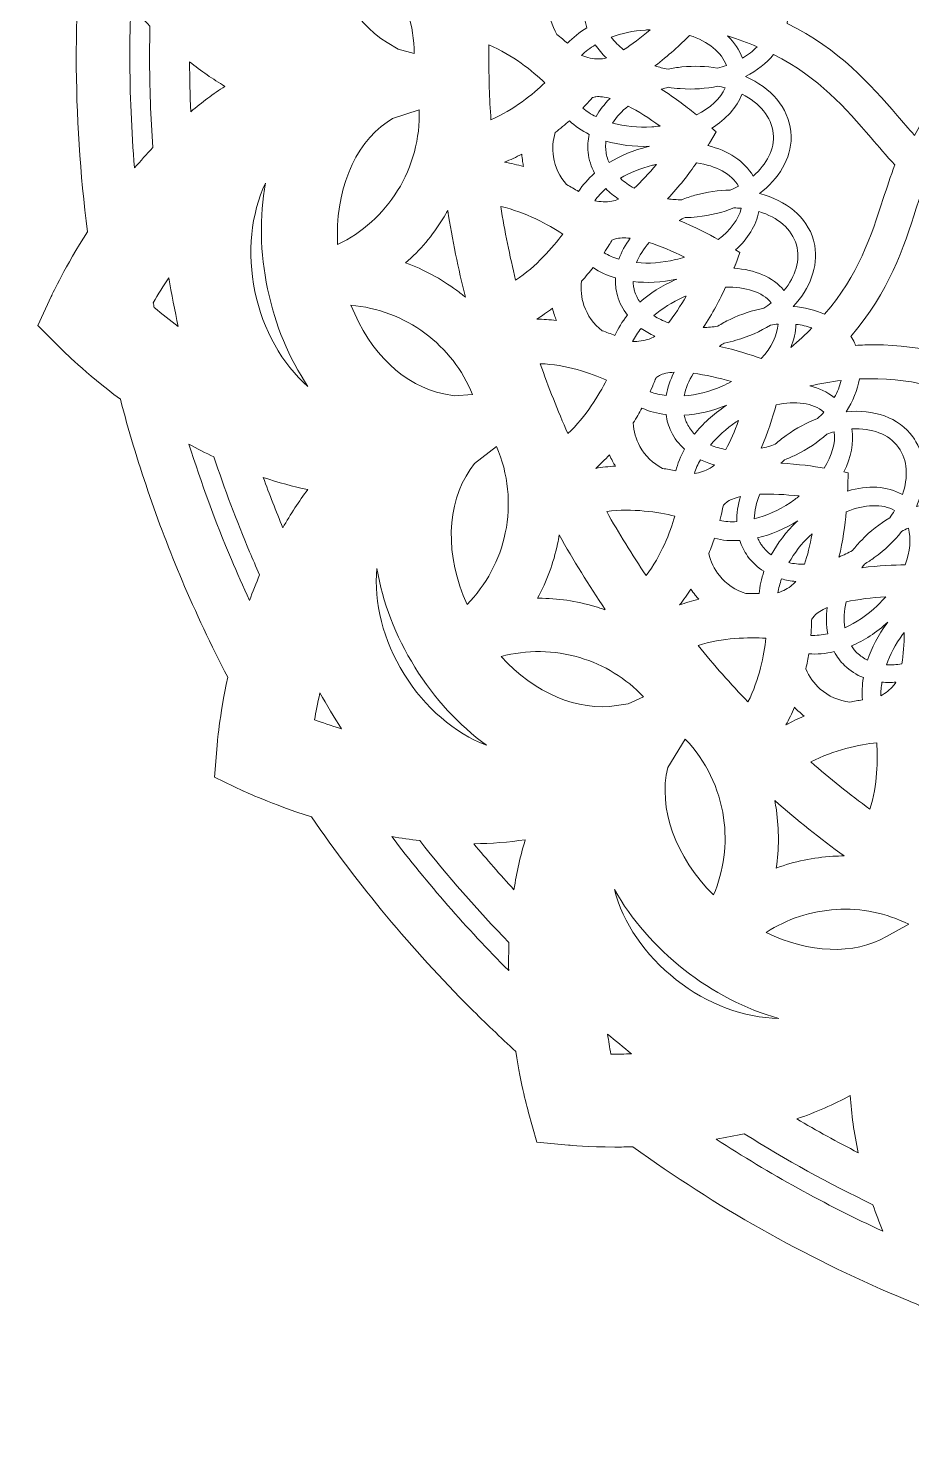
# Model space of a CAD drawing. Header units: millimetres. Extents: x 37 to 1687, y -819 to -120.
# Drawn here: x 72.2 to 171.6, y -807.9 to -647.8 of the extents above; entities that cross this region are included whole.
import ezdxf

# ---------------------------------------------------------------- set-up
doc = ezdxf.new("R2010")
doc.units = ezdxf.units.MM
doc.header["$MEASUREMENT"] = 0
doc.layers.add('Layer 7', color=7, linetype='Continuous')

msp = doc.modelspace()

# ---------------------------------------------------------------- linework, layer by layer
at = {"layer": 'Layer 7', "lineweight": 0}
for points, knots in [([(384.43, -671.96), (384.27, -671.6), (382.77, -668.35), (379.99, -664.11), (380.36, -659.77), (380.54, -655.36), (380.54, -650.99), (380.54, -644.39), (380.12, -637.76), (379.28, -631.27), (381.81, -627.33), (383.2, -624.32), (383.36, -623.99), (383.36, -623.99), (384.85, -620.71), (384.85, -620.71), (384.85, -620.71), (382.32, -618.15), (382.32, -618.15), (382.04, -617.87), (379.55, -615.38), (375.59, -612.41), (373.77, -605.49), (371.43, -598.63), (368.64, -592.02), (367.1, -588.4), (365.38, -584.73), (363.49, -581.11), (364.42, -576.83), (364.67, -573.77), (364.7, -573.43), (364.7, -573.43), (364.97, -569.86), (364.97, -569.86), (364.97, -569.86), (361.72, -568.31), (361.72, -568.31), (361.6, -568.25), (358.61, -566.84), (354.08, -565.4), (348.81, -557.73), (342.79, -550.49), (336.17, -543.86), (334.53, -542.23), (332.82, -540.59), (331.07, -539), (330.45, -534.98), (329.7, -532.34), (329.67, -532.22), (329.67, -532.22), (328.7, -528.79), (328.7, -528.79), (328.7, -528.79), (325.13, -528.44), (325.13, -528.44), (324.77, -528.41), (322.82, -528.24), (319.91, -528.24), (319.25, -528.24), (318.58, -528.25), (317.89, -528.26), (308.62, -521.54), (298.57, -515.86), (288.02, -511.4), (287.3, -511.1), (286.55, -510.79), (285.71, -510.45), (283.96, -507.37), (282.56, -505.43), (282.5, -505.35), (282.5, -505.35), (280.41, -502.48), (280.41, -502.48), (280.41, -502.48), (276.96, -503.35), (276.96, -503.35), (276.86, -503.37), (274.41, -503.99), (270.86, -505.33), (258.75, -501.86), (246.16, -499.91), (233.44, -499.55), (230.91, -497.43), (229.09, -496.19), (228.88, -496.05), (228.88, -496.05), (225.94, -494.07), (225.94, -494.07), (225.94, -494.07), (223, -496.05), (223, -496.05), (222.78, -496.2), (220.78, -497.56), (218.06, -499.88), (205.4, -500.79), (192.93, -503.27), (180.98, -507.27), (177.77, -506.08), (175.55, -505.51), (175.3, -505.44), (175.3, -505.44), (171.85, -504.57), (171.85, -504.57), (171.85, -504.57), (169.75, -507.45), (169.75, -507.45), (169.59, -507.68), (168.1, -509.77), (166.25, -513.08), (155.12, -518.15), (144.61, -524.58), (135.01, -532.2), (134.4, -532.18), (133.9, -532.18), (133.42, -532.18), (130.33, -532.18), (128.28, -532.38), (128.2, -532.38), (128.2, -532.38), (124.64, -532.74), (124.64, -532.74), (124.64, -532.74), (123.66, -536.16), (123.66, -536.16), (123.63, -536.29), (122.79, -539.27), (122.16, -543.63), (122.08, -543.7), (122, -543.78), (121.92, -543.86), (113.75, -552.04), (106.52, -561.12), (100.44, -570.86), (96.15, -572.25), (93.38, -573.57), (93.26, -573.62), (93.26, -573.62), (90.01, -575.17), (90.01, -575.17), (90.01, -575.17), (90.29, -578.74), (90.29, -578.74), (90.3, -578.89), (90.57, -582.33), (91.64, -587.11), (90.82, -588.88), (90.1, -590.49), (89.45, -592.02), (85.8, -600.66), (82.94, -609.67), (80.97, -618.79), (77.27, -621.61), (74.95, -623.93), (74.69, -624.19), (74.69, -624.19), (72.16, -626.75), (72.16, -626.75), (72.16, -626.75), (73.65, -630.03), (73.65, -630.03), (73.82, -630.39), (75.34, -633.66), (78.1, -637.87), (77.73, -642.21), (77.54, -646.63), (77.54, -650.99), (77.54, -657.59), (77.97, -664.22), (78.81, -670.72), (76.28, -674.66), (74.88, -677.66), (74.73, -677.99), (74.73, -677.99), (73.23, -681.27), (73.23, -681.27), (73.23, -681.27), (75.77, -683.83), (75.77, -683.83), (76.04, -684.11), (78.52, -686.59), (82.5, -689.58), (84.32, -696.5), (86.65, -703.35), (89.45, -709.96), (90.98, -713.59), (92.71, -717.25), (94.59, -720.87), (93.64, -725.3), (93.4, -728.42), (93.39, -728.55), (93.39, -728.55), (93.11, -732.13), (93.11, -732.13), (93.11, -732.13), (96.36, -733.67), (96.36, -733.67), (96.49, -733.73), (99.46, -735.14), (104.01, -736.58), (109.27, -744.25), (115.3, -751.5), (121.92, -758.12), (123.55, -759.75), (125.27, -761.39), (127.01, -762.99), (127.62, -766.89), (128.33, -769.47), (128.42, -769.76), (128.42, -769.76), (129.39, -773.19), (129.39, -773.19), (129.39, -773.19), (132.95, -773.54), (132.95, -773.54), (133.16, -773.56), (135.14, -773.75), (138.17, -773.75), (138.83, -773.75), (139.51, -773.74), (140.2, -773.72), (149.47, -780.45), (159.52, -786.12), (170.07, -790.58), (170.77, -790.88), (171.53, -791.19), (172.37, -791.53), (174.08, -794.53), (175.43, -796.42), (175.59, -796.63), (175.59, -796.63), (177.68, -799.51), (177.68, -799.51), (177.68, -799.51), (181.13, -798.64), (181.13, -798.64), (181.23, -798.61), (183.69, -797.98), (187.22, -796.65), (199.33, -800.13), (211.92, -802.07), (224.65, -802.43), (227.16, -804.54), (229, -805.79), (229.2, -805.93), (229.2, -805.93), (232.15, -807.91), (232.15, -807.91), (232.15, -807.91), (235.09, -805.93), (235.09, -805.93), (235.31, -805.78), (237.3, -804.42), (240.03, -802.1), (252.68, -801.2), (265.16, -798.71), (277.11, -794.71), (280.4, -795.93), (282.69, -796.51), (282.79, -796.54), (282.79, -796.54), (286.24, -797.41), (286.24, -797.41), (286.24, -797.41), (288.33, -794.54), (288.33, -794.54), (288.4, -794.44), (289.95, -792.29), (291.85, -788.9), (302.97, -783.83), (313.48, -777.4), (323.07, -769.79), (323.67, -769.8), (324.18, -769.81), (324.67, -769.81), (327.76, -769.81), (329.81, -769.61), (329.89, -769.6), (329.89, -769.6), (333.45, -769.25), (333.45, -769.25), (333.45, -769.25), (334.42, -765.82), (334.42, -765.82), (334.43, -765.79), (335.28, -762.8), (335.93, -758.36), (336.01, -758.28), (336.09, -758.2), (336.17, -758.12), (344.34, -749.95), (351.57, -740.86), (357.65, -731.12), (361.79, -729.78), (364.52, -728.51), (364.83, -728.36), (364.83, -728.36), (368.07, -726.82), (368.07, -726.82), (368.07, -726.82), (367.8, -723.25), (367.8, -723.25), (367.79, -723.1), (367.52, -719.64), (366.44, -714.88), (367.27, -713.11), (367.99, -711.5), (368.64, -709.96), (372.29, -701.32), (375.15, -692.32), (377.12, -683.19), (380.83, -680.37), (383.14, -678.05), (383.4, -677.8), (383.4, -677.8), (385.93, -675.23), (385.93, -675.23), (385.93, -675.23), (384.43, -671.96), (384.43, -671.96)], [0, 0, 0, 0, 1, 1, 1, 2, 2, 2, 3, 3, 3, 4, 4, 4, 5, 5, 5, 6, 6, 6, 7, 7, 7, 8, 8, 8, 9, 9, 9, 10, 10, 10, 11, 11, 11, 12, 12, 12, 13, 13, 13, 14, 14, 14, 15, 15, 15, 16, 16, 16, 17, 17, 17, 18, 18, 18, 19, 19, 19, 20, 20, 20, 21, 21, 21, 22, 22, 22, 23, 23, 23, 24, 24, 24, 25, 25, 25, 26, 26, 26, 27, 27, 27, 28, 28, 28, 29, 29, 29, 30, 30, 30, 31, 31, 31, 32, 32, 32, 33, 33, 33, 34, 34, 34, 35, 35, 35, 36, 36, 36, 37, 37, 37, 38, 38, 38, 39, 39, 39, 40, 40, 40, 41, 41, 41, 42, 42, 42, 43, 43, 43, 44, 44, 44, 45, 45, 45, 46, 46, 46, 47, 47, 47, 48, 48, 48, 49, 49, 49, 50, 50, 50, 51, 51, 51, 52, 52, 52, 53, 53, 53, 54, 54, 54, 55, 55, 55, 56, 56, 56, 57, 57, 57, 58, 58, 58, 59, 59, 59, 60, 60, 60, 61, 61, 61, 62, 62, 62, 63, 63, 63, 64, 64, 64, 65, 65, 65, 66, 66, 66, 67, 67, 67, 68, 68, 68, 69, 69, 69, 70, 70, 70, 71, 71, 71, 72, 72, 72, 73, 73, 73, 74, 74, 74, 75, 75, 75, 76, 76, 76, 77, 77, 77, 78, 78, 78, 79, 79, 79, 80, 80, 80, 81, 81, 81, 82, 82, 82, 83, 83, 83, 84, 84, 84, 85, 85, 85, 86, 86, 86, 87, 87, 87, 88, 88, 88, 89, 89, 89, 90, 90, 90, 91, 91, 91, 92, 92, 92, 93, 93, 93, 94, 94, 94, 95, 95, 95, 96, 96, 96, 97, 97, 97, 98, 98, 98, 99, 99, 99, 100, 100, 100, 101, 101, 101, 102, 102, 102, 103, 103, 103, 104, 104, 104, 105, 105, 105, 106, 106, 106, 106]), ([(181.65, -647.16), (182.12, -647.57), (182.58, -647.95), (183.05, -648.31), (182.55, -648.62), (182.05, -648.94), (181.55, -649.28), (176.53, -652.71), (173.74, -656.28), (171.9, -659.87), (171.23, -659.12), (170.57, -658.37), (169.94, -657.64), (166.87, -654.1), (163.49, -650.2), (157.55, -647.26), (157.56, -647.18), (157.57, -647.09), (157.58, -647), (157.6, -646.7), (157.6, -646.4), (157.58, -646.11), (163.86, -643.92), (167.69, -640.45), (171.17, -637.3), (171.85, -636.68), (172.55, -636.05), (173.27, -635.42), (174.68, -639.23), (177.03, -643.14), (181.65, -647.16)], [0, 0, 0, 0, 1, 1, 1, 2, 2, 2, 3, 3, 3, 4, 4, 4, 5, 5, 5, 6, 6, 6, 7, 7, 7, 8, 8, 8, 9, 9, 9, 10, 10, 10, 10]), ([(112.9, -641.86), (114.62, -644.45), (115.55, -647.55), (115.58, -650.67), (115.58, -650.67), (113.76, -650.16), (113.76, -650.16), (113.76, -650.16), (112.53, -649.43), (112.53, -649.43), (108.54, -647.04), (106.13, -641.98), (106.1, -636.04), (108.85, -637.3), (111.23, -639.33), (112.9, -641.86)], [0, 0, 0, 0, 1, 1, 1, 2, 2, 2, 3, 3, 3, 4, 4, 4, 5, 5, 5, 5]), ([(133.28, -641.49), (133.79, -642.17), (134.43, -642.79), (135.18, -643.35), (134.92, -643.97), (134.76, -644.63), (134.71, -645.31), (134.65, -646.15), (134.76, -646.97), (135.01, -647.75), (134.17, -648.26), (133.43, -648.85), (132.84, -649.5), (132.45, -649.16), (132.05, -648.83), (131.64, -648.51), (131.03, -647.51), (130.73, -646.37), (130.75, -645.2), (130.78, -644.28), (131.01, -643.37), (131.42, -642.56), (132.1, -642.2), (132.72, -641.84), (133.28, -641.49)], [0, 0, 0, 0, 1, 1, 1, 2, 2, 2, 3, 3, 3, 4, 4, 4, 5, 5, 5, 6, 6, 6, 7, 7, 7, 8, 8, 8, 8]), ([(84.1, -663.53), (83.75, -659.38), (83.57, -655.17), (83.57, -650.99), (83.57, -649.1), (83.61, -647.17), (83.69, -645.25), (84.39, -646.05), (85.11, -646.83), (85.83, -647.57), (85.81, -648.72), (85.79, -649.87), (85.79, -650.99), (85.79, -654.4), (85.91, -657.85), (86.15, -661.24), (85.46, -661.98), (84.78, -662.74), (84.1, -663.53)], [0, 0, 0, 0, 1, 1, 1, 2, 2, 2, 3, 3, 3, 4, 4, 4, 5, 5, 5, 6, 6, 6, 6]), ([(141.6, -648.01), (141.77, -647.99), (141.95, -647.99), (142.12, -647.98), (141.1, -648.87), (140.08, -649.65), (139.14, -650.23), (138.6, -649.8), (138.14, -649.32), (137.76, -648.82), (138.92, -648.38), (140.22, -648.09), (141.6, -648.01)], [0, 0, 0, 0, 1, 1, 1, 2, 2, 2, 3, 3, 3, 4, 4, 4, 4]), ([(130.29, -653.95), (128.95, -655.22), (126.78, -657), (124.21, -658.11), (124.05, -655.71), (123.97, -653.32), (123.97, -650.99), (123.97, -650.57), (123.97, -650.14), (123.98, -649.69), (126.64, -650.79), (128.9, -652.64), (130.29, -653.95)], [0, 0, 0, 0, 1, 1, 1, 2, 2, 2, 3, 3, 3, 4, 4, 4, 4]), ([(137.2, -651.15), (136.91, -651.23), (136.65, -651.27), (136.41, -651.27), (136.39, -651.27), (136.37, -651.27), (136.36, -651.27), (135.69, -651.26), (135.04, -651.12), (134.42, -650.86), (134.85, -650.44), (135.37, -650.04), (135.96, -649.68), (136.31, -650.2), (136.72, -650.69), (137.2, -651.15)], [0, 0, 0, 0, 1, 1, 1, 2, 2, 2, 3, 3, 3, 4, 4, 4, 5, 5, 5, 5]), ([(146.57, -648.61), (148.65, -649.31), (150.2, -650.53), (150.72, -652.01), (150.4, -652.12), (150.06, -652.21), (149.72, -652.3), (148.45, -652.08), (147.1, -652.03), (145.71, -652.17), (145.71, -652.17), (145.71, -652.17), (145.71, -652.17), (145.17, -652.23), (144.65, -652.31), (144.14, -652.42), (143.63, -652.32), (143.14, -652.2), (142.66, -652.05), (144.17, -650.93), (145.54, -649.65), (146.57, -648.61)], [0, 0, 0, 0, 1, 1, 1, 2, 2, 2, 3, 3, 3, 4, 4, 4, 5, 5, 5, 6, 6, 6, 7, 7, 7, 7]), ([(150.85, -648.68), (152.04, -649.05), (153.14, -649.45), (154.17, -649.89), (153.71, -650.37), (153.16, -650.81), (152.53, -651.18), (152.19, -650.25), (151.62, -649.41), (150.85, -648.68)], [0, 0, 0, 0, 1, 1, 1, 2, 2, 2, 3, 3, 3, 3]), ([(154.42, -666.42), (156.63, -664.76), (158, -662.49), (158, -660.09), (158, -659.88), (157.99, -659.67), (157.97, -659.45), (157.69, -656.75), (155.72, -654.51), (152.88, -653.24), (152.88, -653.24), (152.88, -653.24), (152.88, -653.24), (154.15, -652.59), (155.23, -651.75), (156.03, -650.76), (161.17, -653.37), (164.12, -656.8), (166.99, -660.15), (167.85, -661.14), (168.73, -662.17), (169.67, -663.18), (169.19, -664.47), (168.78, -665.75), (168.37, -666.99), (167, -671.23), (165.58, -675.58), (161.77, -680.01), (160.71, -679.52), (159.51, -679.22), (158.23, -679.13), (160.12, -677.11), (161.07, -674.64), (160.66, -672.28), (160.62, -672.07), (160.57, -671.86), (160.51, -671.65), (159.77, -669.04), (157.44, -667.18), (154.42, -666.42), (154.42, -666.42), (154.42, -666.42), (154.42, -666.42)], [0, 0, 0, 0, 1, 1, 1, 2, 2, 2, 3, 3, 3, 4, 4, 4, 5, 5, 5, 6, 6, 6, 7, 7, 7, 8, 8, 8, 9, 9, 9, 10, 10, 10, 11, 11, 11, 12, 12, 12, 13, 13, 13, 14, 14, 14, 14]), ([(94.26, -654.35), (92.97, -655.19), (91.69, -656.15), (90.43, -657.2), (90.35, -655.32), (90.3, -653.44), (90.29, -651.59), (91.6, -652.62), (92.93, -653.54), (94.26, -654.35)], [0, 0, 0, 0, 1, 1, 1, 2, 2, 2, 3, 3, 3, 3]), ([(144.18, -654.45), (144.62, -654.52), (145.07, -654.58), (145.52, -654.61), (147, -654.72), (148.43, -654.61), (149.76, -654.33), (150.04, -654.38), (150.32, -654.45), (150.59, -654.52), (150.06, -655.7), (148.9, -656.77), (147.36, -657.57), (146.4, -656.78), (144.98, -655.68), (143.37, -654.67), (143.63, -654.59), (143.91, -654.52), (144.18, -654.45)], [0, 0, 0, 0, 1, 1, 1, 2, 2, 2, 3, 3, 3, 4, 4, 4, 5, 5, 5, 6, 6, 6, 6]), ([(135.63, -655.61), (135.76, -655.58), (135.9, -655.55), (136.03, -655.53), (136.46, -655.46), (137.01, -655.54), (137.62, -655.72), (136.98, -656.35), (136.45, -657.04), (136.04, -657.76), (135.47, -657.48), (134.97, -657.15), (134.55, -656.79), (135.11, -656.2), (135.49, -655.78), (135.63, -655.61)], [0, 0, 0, 0, 1, 1, 1, 2, 2, 2, 3, 3, 3, 4, 4, 4, 5, 5, 5, 5]), ([(148.63, -661.02), (148.71, -660.9), (148.77, -660.8), (148.81, -660.73), (148.81, -660.73), (149.56, -659.48), (149.56, -659.48), (149.56, -659.48), (149.08, -659.05), (149.08, -659.05), (150.69, -658.04), (151.88, -656.72), (152.47, -655.23), (154.45, -656.22), (155.79, -657.79), (155.98, -659.65), (156.16, -661.41), (155.28, -663.12), (153.72, -664.45), (152.75, -662.77), (150.92, -661.57), (148.63, -661.02)], [0, 0, 0, 0, 1, 1, 1, 2, 2, 2, 3, 3, 3, 4, 4, 4, 5, 5, 5, 6, 6, 6, 7, 7, 7, 7]), ([(113.71, -666.09), (112.09, -668.7), (109.72, -670.83), (106.96, -672.16), (106.62, -666.3), (108.75, -660.96), (112.53, -658.37), (112.53, -658.37), (113.12, -657.97), (113.12, -657.97), (113.12, -657.97), (116.14, -656.99), (116.14, -656.99), (116.24, -660.18), (115.4, -663.38), (113.71, -666.09)], [0, 0, 0, 0, 1, 1, 1, 2, 2, 2, 3, 3, 3, 4, 4, 4, 5, 5, 5, 5]), ([(139.64, -656.57), (140.79, -657.15), (142.03, -657.94), (143.24, -658.82), (142.94, -658.86), (142.63, -658.89), (142.31, -658.91), (140.74, -659.01), (139.24, -658.85), (137.91, -658.48), (138.34, -657.78), (138.93, -657.14), (139.64, -656.57)], [0, 0, 0, 0, 1, 1, 1, 2, 2, 2, 3, 3, 3, 4, 4, 4, 4]), ([(131.44, -659.55), (132.03, -659.1), (132.56, -658.65), (133.04, -658.22), (133.67, -658.81), (134.42, -659.33), (135.27, -659.76), (135.13, -660.42), (135.09, -661.09), (135.15, -661.77), (135.24, -662.6), (135.49, -663.4), (135.88, -664.13), (135.15, -664.76), (134.54, -665.45), (134.07, -666.18), (133.63, -665.92), (133.18, -665.66), (132.72, -665.41), (131.93, -664.53), (131.42, -663.45), (131.24, -662.27), (131.1, -661.36), (131.17, -660.43), (131.44, -659.55)], [0, 0, 0, 0, 1, 1, 1, 2, 2, 2, 3, 3, 3, 4, 4, 4, 5, 5, 5, 6, 6, 6, 7, 7, 7, 8, 8, 8, 8]), ([(137.14, -661.56), (137.13, -661.41), (137.12, -661.26), (137.12, -661.11), (137.12, -660.91), (137.14, -660.71), (137.16, -660.51), (138.63, -660.95), (140.29, -661.17), (142.05, -661.09), (142, -661.11), (141.95, -661.12), (141.9, -661.13), (140.26, -661.53), (138.78, -662.15), (137.51, -662.94), (137.32, -662.5), (137.19, -662.04), (137.14, -661.56)], [0, 0, 0, 0, 1, 1, 1, 2, 2, 2, 3, 3, 3, 4, 4, 4, 5, 5, 5, 6, 6, 6, 6]), ([(127.89, -663.39), (127.17, -663.18), (126.46, -663.01), (125.75, -662.88), (126.4, -662.62), (127.04, -662.32), (127.69, -661.98), (127.71, -662.25), (127.74, -662.53), (127.78, -662.8), (127.81, -662.99), (127.84, -663.19), (127.89, -663.39)], [0, 0, 0, 0, 1, 1, 1, 2, 2, 2, 3, 3, 3, 4, 4, 4, 4]), ([(142.41, -663.23), (142.55, -663.2), (142.69, -663.17), (142.83, -663.14), (141.99, -664.17), (141.13, -665.09), (140.32, -665.81), (139.74, -665.49), (139.22, -665.12), (138.78, -664.7), (139.84, -664.07), (141.07, -663.56), (142.41, -663.23)], [0, 0, 0, 0, 1, 1, 1, 2, 2, 2, 3, 3, 3, 4, 4, 4, 4]), ([(152.08, -665.58), (151.78, -665.74), (151.47, -665.9), (151.15, -666.04), (149.86, -666.05), (148.52, -666.23), (147.17, -666.61), (147.17, -666.61), (147.17, -666.61), (147.17, -666.61), (146.66, -666.76), (146.16, -666.93), (145.68, -667.12), (145.14, -667.12), (144.61, -667.08), (144.1, -667.01), (145.38, -665.66), (146.51, -664.17), (147.36, -662.96), (149.54, -663.28), (151.3, -664.21), (152.08, -665.58)], [0, 0, 0, 0, 1, 1, 1, 2, 2, 2, 3, 3, 3, 4, 4, 4, 5, 5, 5, 6, 6, 6, 7, 7, 7, 7]), ([(97.65, -677.44), (96.74, -673.08), (97.2, -668.7), (98.85, -665.23), (98.15, -669.01), (98.22, -673.07), (99.07, -677.15), (99.92, -681.21), (101.47, -684.95), (103.62, -688.13), (100.72, -685.61), (98.55, -681.76), (97.65, -677.44)], [0, 0, 0, 0, 1, 1, 1, 2, 2, 2, 3, 3, 3, 4, 4, 4, 4]), ([(137.15, -665.86), (137.57, -666.29), (138.04, -666.68), (138.56, -667.04), (138.3, -667.16), (138.05, -667.24), (137.81, -667.28), (137.17, -667.38), (136.53, -667.35), (135.89, -667.22), (136.23, -666.75), (136.66, -666.29), (137.15, -665.86)], [0, 0, 0, 0, 1, 1, 1, 2, 2, 2, 3, 3, 3, 4, 4, 4, 4]), ([(183.99, -687.25), (183.04, -686.94), (182.1, -686.62), (181.18, -686.3), (177.31, -684.96), (172.93, -683.44), (167.36, -683.44), (166.66, -683.44), (165.96, -683.46), (165.26, -683.51), (165.22, -683.41), (165.18, -683.32), (165.14, -683.23), (165.02, -682.97), (164.88, -682.73), (164.72, -682.49), (169.06, -677.46), (170.64, -672.54), (172.08, -668.07), (172.36, -667.19), (172.65, -666.29), (172.96, -665.39), (176.08, -667.99), (180.07, -670.2), (186.09, -671.37), (186.7, -671.49), (187.29, -671.59), (187.87, -671.67), (187.59, -672.18), (187.32, -672.71), (187.06, -673.26), (184.43, -678.73), (183.79, -683.22), (183.99, -687.25)], [0, 0, 0, 0, 1, 1, 1, 2, 2, 2, 3, 3, 3, 4, 4, 4, 5, 5, 5, 6, 6, 6, 7, 7, 7, 8, 8, 8, 9, 9, 9, 10, 10, 10, 11, 11, 11, 11]), ([(118.81, -669.25), (119, -668.95), (119.18, -668.64), (119.35, -668.33), (119.87, -671.6), (120.53, -674.87), (121.33, -678.08), (121.01, -677.81), (120.69, -677.56), (120.35, -677.31), (118.58, -676), (116.65, -674.96), (114.61, -674.23), (116.24, -672.8), (117.65, -671.13), (118.81, -669.25)], [0, 0, 0, 0, 1, 1, 1, 2, 2, 2, 3, 3, 3, 4, 4, 4, 5, 5, 5, 5]), ([(125.31, -667.88), (128.14, -668.5), (130.69, -669.93), (132.29, -670.98), (131.18, -672.47), (129.34, -674.62), (126.99, -676.16), (126.32, -673.43), (125.76, -670.65), (125.31, -667.88)], [0, 0, 0, 0, 1, 1, 1, 2, 2, 2, 3, 3, 3, 3]), ([(146.07, -669.12), (146.51, -669.11), (146.96, -669.09), (147.42, -669.04), (148.89, -668.89), (150.28, -668.54), (151.54, -668.03), (151.83, -668.04), (152.11, -668.05), (152.39, -668.08), (152.09, -669.32), (151.15, -670.56), (149.8, -671.6), (148.74, -671), (147.15, -670.16), (145.38, -669.44), (145.61, -669.33), (145.84, -669.22), (146.07, -669.12)], [0, 0, 0, 0, 1, 1, 1, 2, 2, 2, 3, 3, 3, 4, 4, 4, 5, 5, 5, 6, 6, 6, 6]), ([(151.75, -672.77), (153.13, -671.5), (154.06, -670), (154.37, -668.45), (156.49, -669.08), (158.08, -670.39), (158.59, -672.2), (159.07, -673.9), (158.5, -675.73), (157.19, -677.32), (155.94, -675.83), (153.92, -674.97), (151.56, -674.83), (151.64, -674.64), (151.69, -674.5), (151.72, -674.43), (151.72, -674.43), (152.24, -673.07), (152.24, -673.07), (152.24, -673.07), (151.75, -672.77), (151.75, -672.77)], [0, 0, 0, 0, 1, 1, 1, 2, 2, 2, 3, 3, 3, 4, 4, 4, 5, 5, 5, 6, 6, 6, 7, 7, 7, 7]), ([(137.83, -671.68), (137.97, -671.62), (138.1, -671.57), (138.22, -671.53), (138.66, -671.39), (139.22, -671.37), (139.88, -671.45), (139.33, -672.2), (138.9, -672.99), (138.62, -673.81), (138, -673.62), (137.43, -673.38), (136.94, -673.08), (137.42, -672.38), (137.73, -671.87), (137.83, -671.68)], [0, 0, 0, 0, 1, 1, 1, 2, 2, 2, 3, 3, 3, 4, 4, 4, 5, 5, 5, 5]), ([(142.02, -671.94), (143.26, -672.33), (144.64, -672.9), (146, -673.57), (145.68, -673.67), (145.34, -673.77), (145, -673.85), (143.47, -674.22), (141.96, -674.32), (140.59, -674.19), (140.9, -673.41), (141.38, -672.64), (142.02, -671.94)], [0, 0, 0, 0, 1, 1, 1, 2, 2, 2, 3, 3, 3, 4, 4, 4, 4]), ([(136.73, -681.86), (135.77, -681.13), (135.07, -680.14), (134.68, -679), (134.38, -678.12), (134.29, -677.19), (134.41, -676.29), (134.89, -675.75), (135.32, -675.24), (135.71, -674.75), (136.44, -675.24), (137.28, -675.63), (138.22, -675.91), (138.19, -676.57), (138.26, -677.24), (138.45, -677.89), (138.68, -678.71), (139.07, -679.45), (139.58, -680.1), (138.98, -680.84), (138.51, -681.61), (138.17, -682.39), (137.69, -682.2), (137.21, -682.03), (136.73, -681.86)], [0, 0, 0, 0, 1, 1, 1, 2, 2, 2, 3, 3, 3, 4, 4, 4, 5, 5, 5, 6, 6, 6, 7, 7, 7, 8, 8, 8, 8]), ([(86.31, -679.25), (86.27, -679.07), (86.24, -678.89), (86.2, -678.71), (86.76, -677.76), (87.34, -676.81), (87.94, -675.89), (88.26, -677.72), (88.62, -679.56), (89.02, -681.39), (88.09, -680.7), (87.19, -679.98), (86.31, -679.25)], [0, 0, 0, 0, 1, 1, 1, 2, 2, 2, 3, 3, 3, 4, 4, 4, 4]), ([(140.37, -677.35), (140.33, -677.2), (140.3, -677.05), (140.27, -676.91), (140.24, -676.71), (140.22, -676.51), (140.21, -676.32), (141.73, -676.5), (143.4, -676.42), (145.12, -676.05), (145.08, -676.07), (145.03, -676.09), (144.98, -676.11), (143.44, -676.79), (142.09, -677.66), (140.98, -678.65), (140.71, -678.25), (140.51, -677.81), (140.37, -677.35)], [0, 0, 0, 0, 1, 1, 1, 2, 2, 2, 3, 3, 3, 4, 4, 4, 5, 5, 5, 6, 6, 6, 6]), ([(151.13, -680.58), (151.13, -680.58), (151.13, -680.58), (151.13, -680.58), (150.64, -680.81), (150.18, -681.07), (149.74, -681.34), (149.19, -681.43), (148.64, -681.49), (148.11, -681.51), (149.14, -679.96), (150, -678.3), (150.63, -676.97), (152.85, -676.89), (154.76, -677.5), (155.77, -678.71), (155.51, -678.93), (155.23, -679.13), (154.94, -679.32), (153.68, -679.56), (152.39, -679.97), (151.13, -680.58)], [0, 0, 0, 0, 1, 1, 1, 2, 2, 2, 3, 3, 3, 4, 4, 4, 5, 5, 5, 6, 6, 6, 7, 7, 7, 7]), ([(145.85, -678.09), (145.96, -678.04), (146.08, -678), (146.19, -677.95), (145.54, -679.09), (144.87, -680.13), (144.19, -680.96), (143.59, -680.75), (143.03, -680.48), (142.54, -680.16), (143.47, -679.36), (144.59, -678.65), (145.85, -678.09)], [0, 0, 0, 0, 1, 1, 1, 2, 2, 2, 3, 3, 3, 4, 4, 4, 4]), ([(116.78, -682.13), (119.19, -683.92), (121.03, -686.29), (122.14, -689.04), (122.14, -689.04), (120.09, -689.19), (120.09, -689.19), (120.09, -689.19), (118.92, -688.97), (118.92, -688.97), (114.5, -688.12), (110.56, -684.34), (108.46, -678.99), (111.45, -679.25), (114.37, -680.34), (116.78, -682.13)], [0, 0, 0, 0, 1, 1, 1, 2, 2, 2, 3, 3, 3, 4, 4, 4, 5, 5, 5, 5]), ([(131.13, -679.33), (131.2, -679.6), (131.28, -679.86), (131.36, -680.12), (131.43, -680.31), (131.5, -680.51), (131.58, -680.7), (130.83, -680.61), (130.09, -680.57), (129.37, -680.56), (129.96, -680.19), (130.55, -679.78), (131.13, -679.33)], [0, 0, 0, 0, 1, 1, 1, 2, 2, 2, 3, 3, 3, 4, 4, 4, 4]), ([(141.13, -681.59), (141.6, -681.92), (142.11, -682.21), (142.65, -682.46), (142.44, -682.61), (142.23, -682.72), (142.02, -682.79), (142.02, -682.79), (142.02, -682.79), (142.02, -682.79), (141.42, -682.99), (140.8, -683.08), (140.16, -683.07), (140.41, -682.57), (140.74, -682.07), (141.13, -681.59)], [0, 0, 0, 0, 1, 1, 1, 2, 2, 2, 3, 3, 3, 4, 4, 4, 5, 5, 5, 5]), ([(149.92, -683.62), (150.1, -683.49), (150.29, -683.36), (150.48, -683.24), (150.91, -683.16), (151.35, -683.05), (151.79, -682.93), (153.22, -682.53), (154.52, -681.94), (155.67, -681.22), (155.96, -681.17), (156.25, -681.14), (156.53, -681.11), (156.44, -682.37), (155.76, -683.74), (154.64, -684.99), (153.51, -684.58), (151.79, -684.03), (149.92, -683.62)], [0, 0, 0, 0, 1, 1, 1, 2, 2, 2, 3, 3, 3, 4, 4, 4, 5, 5, 5, 6, 6, 6, 6]), ([(158.54, -681.14), (159.18, -681.21), (159.78, -681.35), (160.34, -681.55), (159.62, -682.28), (158.82, -683.02), (157.95, -683.75), (158.31, -682.89), (158.52, -682.01), (158.54, -681.14)], [0, 0, 0, 0, 1, 1, 1, 2, 2, 2, 3, 3, 3, 3]), ([(137.22, -687.41), (136.38, -689.07), (134.93, -691.52), (132.87, -693.44), (131.73, -690.86), (130.69, -688.22), (129.76, -685.57), (132.67, -685.67), (135.45, -686.64), (137.22, -687.41)], [0, 0, 0, 0, 1, 1, 1, 2, 2, 2, 3, 3, 3, 3]), ([(142.13, -688.72), (142.5, -687.91), (142.72, -687.34), (142.8, -687.13), (142.93, -687.05), (143.05, -686.97), (143.17, -686.91), (143.57, -686.68), (144.14, -686.57), (144.82, -686.54), (144.39, -687.4), (144.09, -688.28), (143.95, -689.16), (143.29, -689.08), (142.68, -688.94), (142.13, -688.72)], [0, 0, 0, 0, 1, 1, 1, 2, 2, 2, 3, 3, 3, 4, 4, 4, 5, 5, 5, 5]), ([(151.29, -687.59), (150.95, -687.77), (150.61, -687.94), (150.25, -688.1), (148.81, -688.73), (147.33, -689.09), (145.95, -689.2), (146.12, -688.35), (146.49, -687.48), (147.01, -686.65), (148.33, -686.83), (149.81, -687.16), (151.29, -687.59)], [0, 0, 0, 0, 1, 1, 1, 2, 2, 2, 3, 3, 3, 4, 4, 4, 4]), ([(162.85, -689.39), (162.08, -688.75), (161.14, -688.31), (160.09, -688.07), (161.33, -687.79), (162.51, -687.59), (163.63, -687.46), (163.47, -688.1), (163.21, -688.75), (162.85, -689.39)], [0, 0, 0, 0, 1, 1, 1, 2, 2, 2, 3, 3, 3, 3]), ([(172.05, -694.36), (171.95, -694.17), (171.83, -693.99), (171.7, -693.82), (170.11, -691.61), (167.28, -690.67), (164.19, -690.99), (164.19, -690.99), (164.19, -690.99), (164.19, -690.99), (164.96, -689.8), (165.47, -688.54), (165.68, -687.29), (171.36, -687.01), (175.6, -688.5), (179.73, -689.95), (180.97, -690.38), (182.24, -690.83), (183.57, -691.23), (183.8, -692.59), (184.08, -693.91), (184.35, -695.18), (185.28, -699.54), (186.22, -704), (185.14, -709.74), (184.02, -709.85), (182.88, -710.19), (181.77, -710.73), (182.4, -708.03), (181.99, -705.42), (180.44, -703.58), (180.31, -703.42), (180.16, -703.26), (180.01, -703.11), (178.06, -701.22), (175.11, -700.78), (172.11, -701.63), (173.2, -699.08), (173.25, -696.44), (172.05, -694.36)], [0, 0, 0, 0, 1, 1, 1, 2, 2, 2, 3, 3, 3, 4, 4, 4, 5, 5, 5, 6, 6, 6, 7, 7, 7, 8, 8, 8, 9, 9, 9, 10, 10, 10, 11, 11, 11, 12, 12, 12, 13, 13, 13, 13]), ([(157.45, -693.65), (157.45, -693.65), (157.45, -693.65), (157.45, -693.65), (157.01, -693.96), (156.6, -694.29), (156.21, -694.64), (155.68, -694.83), (155.14, -694.98), (154.61, -695.09), (155.36, -693.4), (155.92, -691.63), (156.31, -690.2), (158.49, -689.73), (160.48, -689.99), (161.69, -691.01), (161.47, -691.26), (161.23, -691.51), (160.98, -691.75), (159.78, -692.2), (158.58, -692.83), (157.45, -693.65)], [0, 0, 0, 0, 1, 1, 1, 2, 2, 2, 3, 3, 3, 4, 4, 4, 5, 5, 5, 6, 6, 6, 7, 7, 7, 7]), ([(141.21, -690.57), (142.02, -690.94), (142.94, -691.19), (143.92, -691.3), (144.01, -691.96), (144.2, -692.59), (144.49, -693.2), (144.86, -693.97), (145.37, -694.63), (146, -695.19), (145.55, -696), (145.22, -696.82), (145.02, -697.63), (144.53, -697.53), (144.03, -697.44), (143.53, -697.36), (142.44, -696.81), (141.56, -695.95), (140.97, -694.88), (140.53, -694.06), (140.28, -693.16), (140.23, -692.24), (140.6, -691.66), (140.92, -691.1), (141.21, -690.57)], [0, 0, 0, 0, 1, 1, 1, 2, 2, 2, 3, 3, 3, 4, 4, 4, 5, 5, 5, 6, 6, 6, 7, 7, 7, 8, 8, 8, 8]), ([(146.29, -692.33), (146.23, -692.19), (146.17, -692.05), (146.12, -691.91), (146.05, -691.73), (146, -691.55), (145.96, -691.36), (147.49, -691.27), (149.12, -690.91), (150.75, -690.24), (150.71, -690.27), (150.66, -690.29), (150.62, -690.32), (149.22, -691.26), (148.04, -692.35), (147.12, -693.51), (146.79, -693.17), (146.51, -692.77), (146.29, -692.33)], [0, 0, 0, 0, 1, 1, 1, 2, 2, 2, 3, 3, 3, 4, 4, 4, 5, 5, 5, 6, 6, 6, 6]), ([(148.92, -694.73), (149.71, -693.78), (150.68, -692.89), (151.82, -692.13), (151.91, -692.07), (152, -692.02), (152.08, -691.97), (151.65, -693.18), (151.16, -694.31), (150.65, -695.22), (150.03, -695.12), (149.45, -694.95), (148.92, -694.73)], [0, 0, 0, 0, 1, 1, 1, 2, 2, 2, 3, 3, 3, 4, 4, 4, 4]), ([(163.93, -697.75), (164.75, -696.12), (165.08, -694.44), (164.84, -692.92), (167.05, -692.79), (168.99, -693.47), (170.08, -694.99), (171.12, -696.43), (171.21, -698.35), (170.52, -700.3), (168.82, -699.33), (166.63, -699.22), (164.36, -699.9), (164.37, -699.64), (164.38, -699.43), (164.38, -699.29), (164.38, -699.29), (164.4, -697.84), (164.4, -697.84), (164.4, -697.84), (163.93, -697.75), (163.93, -697.75)], [0, 0, 0, 0, 1, 1, 1, 2, 2, 2, 3, 3, 3, 4, 4, 4, 5, 5, 5, 6, 6, 6, 7, 7, 7, 7]), ([(97.05, -712.21), (96.32, -710.65), (95.64, -709.11), (95, -707.61), (93.21, -703.38), (91.61, -699.01), (90.22, -694.61), (91.16, -695.13), (92.1, -695.62), (93.03, -696.07), (94.23, -699.68), (95.58, -703.27), (97.05, -706.75), (97.39, -707.55), (97.76, -708.4), (98.18, -709.34), (97.78, -710.28), (97.4, -711.24), (97.05, -712.21)], [0, 0, 0, 0, 1, 1, 1, 2, 2, 2, 3, 3, 3, 4, 4, 4, 5, 5, 5, 6, 6, 6, 6]), ([(157.27, -696.38), (157.68, -696.22), (158.09, -696.05), (158.5, -695.85), (159.84, -695.2), (161.02, -694.4), (162.03, -693.49), (162.31, -693.39), (162.58, -693.31), (162.86, -693.24), (163, -694.47), (162.58, -695.91), (161.72, -697.32), (160.55, -697.12), (158.77, -696.87), (156.85, -696.78), (156.99, -696.65), (157.12, -696.51), (157.27, -696.38)], [0, 0, 0, 0, 1, 1, 1, 2, 2, 2, 3, 3, 3, 4, 4, 4, 5, 5, 5, 6, 6, 6, 6]), ([(124.84, -694.88), (126.16, -697.94), (126.51, -701.36), (125.83, -704.62), (125.2, -707.66), (123.68, -710.48), (121.52, -712.69), (119.03, -707.19), (119.16, -701.31), (121.89, -697.49), (121.89, -697.49), (122.37, -696.82), (122.37, -696.82), (122.37, -696.82), (124.84, -694.88), (124.84, -694.88)], [0, 0, 0, 0, 1, 1, 1, 2, 2, 2, 3, 3, 3, 4, 4, 4, 5, 5, 5, 5]), ([(136, -697.35), (136.53, -696.88), (137.04, -696.37), (137.54, -695.82), (137.65, -696.07), (137.77, -696.31), (137.9, -696.55), (138, -696.74), (138.11, -696.92), (138.22, -697.1), (137.46, -697.14), (136.72, -697.23), (136, -697.35)], [0, 0, 0, 0, 1, 1, 1, 2, 2, 2, 3, 3, 3, 4, 4, 4, 4]), ([(147.11, -697.93), (147.27, -697.42), (147.5, -696.9), (147.79, -696.38), (148.28, -696.62), (148.81, -696.81), (149.37, -696.96), (149.2, -697.11), (149.03, -697.24), (148.87, -697.33), (148.32, -697.63), (147.73, -697.83), (147.11, -697.93)], [0, 0, 0, 0, 1, 1, 1, 2, 2, 2, 3, 3, 3, 4, 4, 4, 4]), ([(100.79, -704.04), (100.02, -702.17), (99.28, -700.27), (98.59, -698.37), (100.28, -698.95), (101.96, -699.4), (103.6, -699.73), (102.61, -701.05), (101.67, -702.5), (100.79, -704.04)], [0, 0, 0, 0, 1, 1, 1, 2, 2, 2, 3, 3, 3, 3]), ([(150.37, -701.49), (150.48, -701.38), (150.6, -701.28), (150.71, -701.19), (151.07, -700.9), (151.62, -700.68), (152.29, -700.53), (152, -701.48), (151.85, -702.44), (151.87, -703.35), (151.2, -703.39), (150.56, -703.35), (149.97, -703.23), (150.21, -702.34), (150.33, -701.71), (150.37, -701.49)], [0, 0, 0, 0, 1, 1, 1, 2, 2, 2, 3, 3, 3, 4, 4, 4, 5, 5, 5, 5]), ([(154.48, -700.27), (155.82, -700.21), (157.36, -700.29), (158.91, -700.46), (158.59, -700.72), (158.25, -700.98), (157.89, -701.22), (156.58, -702.09), (155.18, -702.7), (153.85, -703.04), (153.87, -702.15), (154.08, -701.21), (154.48, -700.27)], [0, 0, 0, 0, 1, 1, 1, 2, 2, 2, 3, 3, 3, 4, 4, 4, 4]), ([(144.92, -702.73), (144.38, -704.52), (143.38, -707.18), (141.68, -709.43), (140.1, -707.08), (138.61, -704.66), (137.24, -702.21), (140.12, -701.81), (143.04, -702.28), (144.92, -702.73)], [0, 0, 0, 0, 1, 1, 1, 2, 2, 2, 3, 3, 3, 3]), ([(164.21, -702.24), (166.27, -701.4), (168.28, -701.3), (169.65, -702.09), (169.48, -702.38), (169.29, -702.66), (169.09, -702.93), (167.98, -703.58), (166.91, -704.42), (165.94, -705.42), (165.94, -705.42), (165.94, -705.42), (165.94, -705.42), (165.57, -705.8), (165.22, -706.19), (164.91, -706.59), (164.4, -706.88), (163.89, -707.12), (163.38, -707.33), (163.82, -705.55), (164.07, -703.72), (164.21, -702.24)], [0, 0, 0, 0, 1, 1, 1, 2, 2, 2, 3, 3, 3, 4, 4, 4, 5, 5, 5, 6, 6, 6, 7, 7, 7, 7]), ([(154.73, -706.06), (154.64, -705.94), (154.55, -705.81), (154.48, -705.68), (154.39, -705.52), (154.3, -705.35), (154.23, -705.17), (155.72, -704.82), (157.27, -704.18), (158.75, -703.24), (158.72, -703.27), (158.68, -703.31), (158.64, -703.34), (157.43, -704.5), (156.46, -705.78), (155.76, -707.08), (155.36, -706.79), (155.01, -706.46), (154.73, -706.06)], [0, 0, 0, 0, 1, 1, 1, 2, 2, 2, 3, 3, 3, 4, 4, 4, 5, 5, 5, 6, 6, 6, 6]), ([(170.82, -708.22), (169.64, -708.23), (167.85, -708.29), (165.96, -708.53), (166.05, -708.4), (166.14, -708.27), (166.24, -708.14), (166.62, -707.91), (166.99, -707.67), (167.36, -707.4), (168.57, -706.53), (169.59, -705.53), (170.43, -704.46), (170.68, -704.32), (170.94, -704.19), (171.19, -704.07), (171.54, -705.25), (171.39, -706.71), (170.82, -708.22)], [0, 0, 0, 0, 1, 1, 1, 2, 2, 2, 3, 3, 3, 4, 4, 4, 5, 5, 5, 6, 6, 6, 6]), ([(137.04, -713.27), (136.67, -713.13), (136.29, -713.01), (135.91, -712.9), (133.84, -712.28), (131.71, -711.97), (129.58, -711.97), (129.54, -711.97), (129.5, -711.97), (129.46, -711.97), (130.5, -710.06), (131.25, -708.01), (131.71, -705.85), (131.78, -705.52), (131.84, -705.18), (131.89, -704.84), (133.49, -707.7), (135.22, -710.52), (137.07, -713.23), (137.07, -713.23), (137.03, -713.25), (137.03, -713.25), (137.03, -713.25), (137.04, -713.27), (137.04, -713.27)], [0, 0, 0, 0, 1, 1, 1, 2, 2, 2, 3, 3, 3, 4, 4, 4, 5, 5, 5, 6, 6, 6, 7, 7, 7, 8, 8, 8, 8]), ([(154.4, -711.44), (154.14, -711.44), (153.87, -711.43), (153.61, -711.43), (153.38, -711.43), (153.15, -711.43), (152.91, -711.44), (151.73, -711.08), (150.7, -710.39), (149.93, -709.42), (149.35, -708.69), (148.94, -707.84), (148.74, -706.94), (148.98, -706.33), (149.19, -705.76), (149.38, -705.22), (150.25, -705.45), (151.21, -705.53), (152.22, -705.47), (152.42, -706.09), (152.71, -706.69), (153.1, -707.23), (153.6, -707.92), (154.22, -708.49), (154.94, -708.93), (154.64, -709.78), (154.46, -710.63), (154.4, -711.44)], [0, 0, 0, 0, 1, 1, 1, 2, 2, 2, 3, 3, 3, 4, 4, 4, 5, 5, 5, 6, 6, 6, 7, 7, 7, 8, 8, 8, 9, 9, 9, 9]), ([(160.14, -704.91), (160.21, -704.85), (160.28, -704.79), (160.35, -704.73), (160.13, -705.99), (159.84, -707.17), (159.5, -708.15), (158.88, -708.15), (158.3, -708.09), (157.75, -707.96), (158.35, -706.9), (159.15, -705.85), (160.14, -704.91)], [0, 0, 0, 0, 1, 1, 1, 2, 2, 2, 3, 3, 3, 4, 4, 4, 4]), ([(111.38, -708.61), (112.01, -712.41), (113.47, -716.2), (115.66, -719.74), (117.85, -723.26), (120.6, -726.25), (123.71, -728.52), (120.1, -727.14), (116.78, -724.29), (114.43, -720.5), (112.09, -716.72), (111.01, -712.44), (111.38, -708.61)], [0, 0, 0, 0, 1, 1, 1, 2, 2, 2, 3, 3, 3, 4, 4, 4, 4]), ([(158.51, -710.08), (158.39, -710.23), (158.26, -710.36), (158.13, -710.47), (157.65, -710.86), (157.11, -711.15), (156.52, -711.36), (156.6, -710.85), (156.73, -710.32), (156.91, -709.79), (157.42, -709.93), (157.96, -710.03), (158.51, -710.08)], [0, 0, 0, 0, 1, 1, 1, 2, 2, 2, 3, 3, 3, 4, 4, 4, 4]), ([(146.71, -710.94), (146.86, -711.17), (147.02, -711.39), (147.2, -711.61), (147.33, -711.77), (147.47, -711.93), (147.61, -712.09), (146.86, -712.27), (146.14, -712.48), (145.45, -712.73), (145.89, -712.17), (146.31, -711.57), (146.71, -710.94)], [0, 0, 0, 0, 1, 1, 1, 2, 2, 2, 3, 3, 3, 4, 4, 4, 4]), ([(164.19, -712.38), (165.52, -712.09), (167.07, -711.9), (168.64, -711.8), (168.34, -712.15), (168.03, -712.48), (167.69, -712.81), (166.55, -713.9), (165.29, -714.74), (164.03, -715.31), (163.89, -714.4), (163.94, -713.41), (164.19, -712.38)], [0, 0, 0, 0, 1, 1, 1, 2, 2, 2, 3, 3, 3, 4, 4, 4, 4]), ([(160.31, -714.32), (160.42, -714.18), (160.51, -714.06), (160.61, -713.95), (160.92, -713.59), (161.42, -713.29), (162.06, -713.02), (161.93, -714.04), (161.95, -715.03), (162.13, -715.96), (161.47, -716.11), (160.82, -716.18), (160.22, -716.16), (160.3, -715.22), (160.31, -714.56), (160.31, -714.32)], [0, 0, 0, 0, 1, 1, 1, 2, 2, 2, 3, 3, 3, 4, 4, 4, 5, 5, 5, 5]), ([(168.89, -714.65), (168.86, -714.69), (168.83, -714.73), (168.8, -714.77), (167.81, -716.13), (167.08, -717.55), (166.61, -718.95), (166.17, -718.74), (165.77, -718.46), (165.41, -718.11), (165.3, -718.01), (165.2, -717.9), (165.11, -717.78), (164.99, -717.64), (164.88, -717.49), (164.78, -717.34), (166.19, -716.73), (167.6, -715.83), (168.89, -714.65)], [0, 0, 0, 0, 1, 1, 1, 2, 2, 2, 3, 3, 3, 4, 4, 4, 5, 5, 5, 6, 6, 6, 6]), ([(147.52, -717.3), (150.29, -716.4), (153.23, -716.36), (155.16, -716.48), (154.95, -718.33), (154.42, -721.13), (153.14, -723.65), (151.18, -721.61), (149.3, -719.48), (147.52, -717.3)], [0, 0, 0, 0, 1, 1, 1, 2, 2, 2, 3, 3, 3, 3]), ([(170.55, -716.06), (170.6, -715.98), (170.66, -715.91), (170.72, -715.84), (170.72, -717.12), (170.64, -718.33), (170.46, -719.35), (169.87, -719.46), (169.28, -719.5), (168.72, -719.47), (169.13, -718.32), (169.74, -717.15), (170.55, -716.06)], [0, 0, 0, 0, 1, 1, 1, 2, 2, 2, 3, 3, 3, 4, 4, 4, 4]), ([(125.36, -718.53), (128.24, -717.76), (131.34, -717.8), (134.2, -718.65), (136.97, -719.47), (139.43, -720.99), (141.39, -723.07), (141.39, -723.07), (139.64, -723.85), (139.64, -723.85), (139.64, -723.85), (138.36, -724.05), (138.36, -724.05), (134.03, -724.75), (129.14, -722.65), (125.36, -718.53)], [0, 0, 0, 0, 1, 1, 1, 2, 2, 2, 3, 3, 3, 4, 4, 4, 5, 5, 5, 5]), ([(166.03, -723.41), (165.55, -723.48), (165.07, -723.56), (164.6, -723.66), (163.36, -723.52), (162.21, -723.01), (161.27, -722.19), (160.57, -721.57), (160.02, -720.79), (159.66, -719.93), (159.79, -719.33), (159.89, -718.76), (159.98, -718.22), (160.89, -718.3), (161.86, -718.22), (162.85, -717.98), (163.15, -718.56), (163.54, -719.08), (164.02, -719.55), (164.63, -720.14), (165.35, -720.6), (166.13, -720.91), (165.99, -721.77), (165.95, -722.61), (166.03, -723.41)], [0, 0, 0, 0, 1, 1, 1, 2, 2, 2, 3, 3, 3, 4, 4, 4, 5, 5, 5, 6, 6, 6, 7, 7, 7, 8, 8, 8, 8]), ([(168.22, -721.41), (168.73, -721.46), (169.26, -721.46), (169.8, -721.42), (169.71, -721.56), (169.63, -721.69), (169.53, -721.8), (169.12, -722.26), (168.64, -722.65), (168.1, -722.95), (168.09, -722.46), (168.13, -721.94), (168.22, -721.41)], [0, 0, 0, 0, 1, 1, 1, 2, 2, 2, 3, 3, 3, 4, 4, 4, 4]), ([(104.36, -725.65), (104.5, -724.83), (104.7, -723.79), (104.96, -722.62), (105.76, -724), (106.57, -725.35), (107.38, -726.67), (106.19, -726.3), (105.16, -725.94), (104.36, -725.65)], [0, 0, 0, 0, 1, 1, 1, 2, 2, 2, 3, 3, 3, 3]), ([(159.46, -725.23), (158.75, -725.53), (158.07, -725.87), (157.42, -726.24), (157.76, -725.6), (158.07, -724.93), (158.36, -724.23), (158.55, -724.44), (158.75, -724.63), (158.96, -724.81), (159.12, -724.96), (159.29, -725.09), (159.46, -725.23)], [0, 0, 0, 0, 1, 1, 1, 2, 2, 2, 3, 3, 3, 4, 4, 4, 4]), ([(144.11, -731.02), (144.11, -731.02), (146.09, -727.83), (146.09, -727.83), (148.4, -730.26), (149.92, -733.37), (150.4, -736.69), (150.82, -739.61), (150.42, -742.65), (149.26, -745.37), (144.99, -741.11), (142.99, -735.59), (144.11, -731.02)], [0, 0, 0, 0, 1, 1, 1, 2, 2, 2, 3, 3, 3, 4, 4, 4, 4]), ([(160.22, -730.4), (162.8, -729.02), (165.71, -728.46), (167.64, -728.24), (167.75, -730.12), (167.72, -733), (166.87, -735.72), (164.59, -734.05), (162.36, -732.26), (160.22, -730.4)], [0, 0, 0, 0, 1, 1, 1, 2, 2, 2, 3, 3, 3, 3]), ([(156.34, -735.84), (156.34, -735.84), (156.34, -735.83), (156.34, -735.83), (156.29, -735.47), (156.23, -735.11), (156.16, -734.75), (158.67, -736.94), (161.29, -739.03), (163.97, -740.98), (163.54, -740.98), (163.12, -740.99), (162.7, -741.02), (160.5, -741.15), (158.36, -741.6), (156.32, -742.35), (156.65, -740.21), (156.65, -738.02), (156.34, -735.84)], [0, 0, 0, 0, 1, 1, 1, 2, 2, 2, 3, 3, 3, 4, 4, 4, 5, 5, 5, 6, 6, 6, 6]), ([(126.21, -753.88), (126.2, -753.87), (126.19, -753.86), (126.18, -753.85), (126.18, -753.85), (126.18, -753.85), (126.18, -753.85), (121.48, -749.15), (117.07, -744.09), (113.05, -738.8), (114.11, -738.98), (115.16, -739.14), (116.2, -739.26), (119.3, -743.2), (122.67, -747.06), (126.24, -750.73), (126.2, -751.77), (126.19, -752.83), (126.21, -753.88)], [0, 0, 0, 0, 1, 1, 1, 2, 2, 2, 3, 3, 3, 4, 4, 4, 5, 5, 5, 6, 6, 6, 6]), ([(126.8, -744.78), (125.25, -743.09), (123.74, -741.36), (122.27, -739.61), (124.28, -739.59), (126.21, -739.44), (128.07, -739.16), (127.53, -740.93), (127.11, -742.81), (126.8, -744.78)], [0, 0, 0, 0, 1, 1, 1, 2, 2, 2, 3, 3, 3, 3]), ([(138.11, -744.76), (140.01, -748.12), (142.68, -751.2), (145.94, -753.77), (149.21, -756.34), (152.84, -758.21), (156.6, -759.27), (152.73, -759.22), (148.57, -757.68), (145.05, -754.91), (141.53, -752.14), (139.07, -748.51), (138.11, -744.76)], [0, 0, 0, 0, 1, 1, 1, 2, 2, 2, 3, 3, 3, 4, 4, 4, 4]), ([(168.75, -750.06), (165.02, -752.14), (160.02, -751.95), (155.19, -749.59), (157.53, -748.07), (160.23, -747.18), (163.06, -747.01), (165.91, -746.83), (168.72, -747.41), (171.25, -748.67), (171.25, -748.67), (168.75, -750.06), (168.75, -750.06)], [0, 0, 0, 0, 1, 1, 1, 2, 2, 2, 3, 3, 3, 4, 4, 4, 4]), ([(137.71, -763.28), (137.57, -762.54), (137.45, -761.8), (137.34, -761.04), (138.23, -761.78), (139.13, -762.52), (140.05, -763.25), (139.25, -763.28), (138.47, -763.29), (137.71, -763.28)], [0, 0, 0, 0, 1, 1, 1, 2, 2, 2, 3, 3, 3, 3]), ([(158.63, -770.58), (160.79, -769.83), (162.81, -768.94), (164.66, -767.95), (164.78, -770.04), (165.08, -772.19), (165.55, -774.39), (163.18, -773.17), (160.86, -771.9), (158.63, -770.58)], [0, 0, 0, 0, 1, 1, 1, 2, 2, 2, 3, 3, 3, 3]), ([(149.57, -772.86), (150.64, -772.68), (151.7, -772.48), (152.73, -772.25), (157.37, -775.18), (162.24, -777.86), (167.21, -780.24), (167.55, -781.24), (167.92, -782.24), (168.32, -783.22), (161.83, -780.23), (155.54, -776.75), (149.57, -772.86)], [0, 0, 0, 0, 1, 1, 1, 2, 2, 2, 3, 3, 3, 4, 4, 4, 4])]:
    msp.add_open_spline(points, degree=3, knots=knots, dxfattribs=at)

doc.saveas('drawing.dxf')
